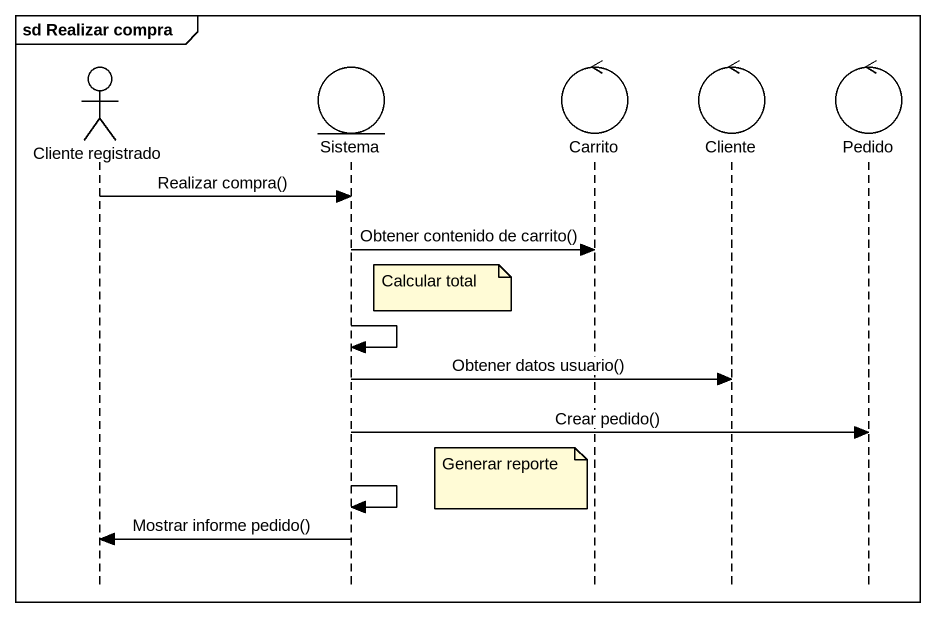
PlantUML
@startuml
mainframe sd Realizar compra
hide footbox
actor "Cliente registrado" as Cliente_registrado
entity Sistema
control Carrito
control Cliente
control Pedido

Cliente_registrado -> Sistema : Realizar compra()
Sistema -> Carrito : Obtener contenido de carrito()
note right of Sistema : Calcular total
Sistema -> Sistema
Sistema -> Cliente : Obtener datos usuario()
Sistema -> Pedido : Crear pedido()
note left of Carrito : Generar reporte
Sistema -> Sistema
Sistema -> Cliente_registrado : Mostrar informe pedido()
@enduml
